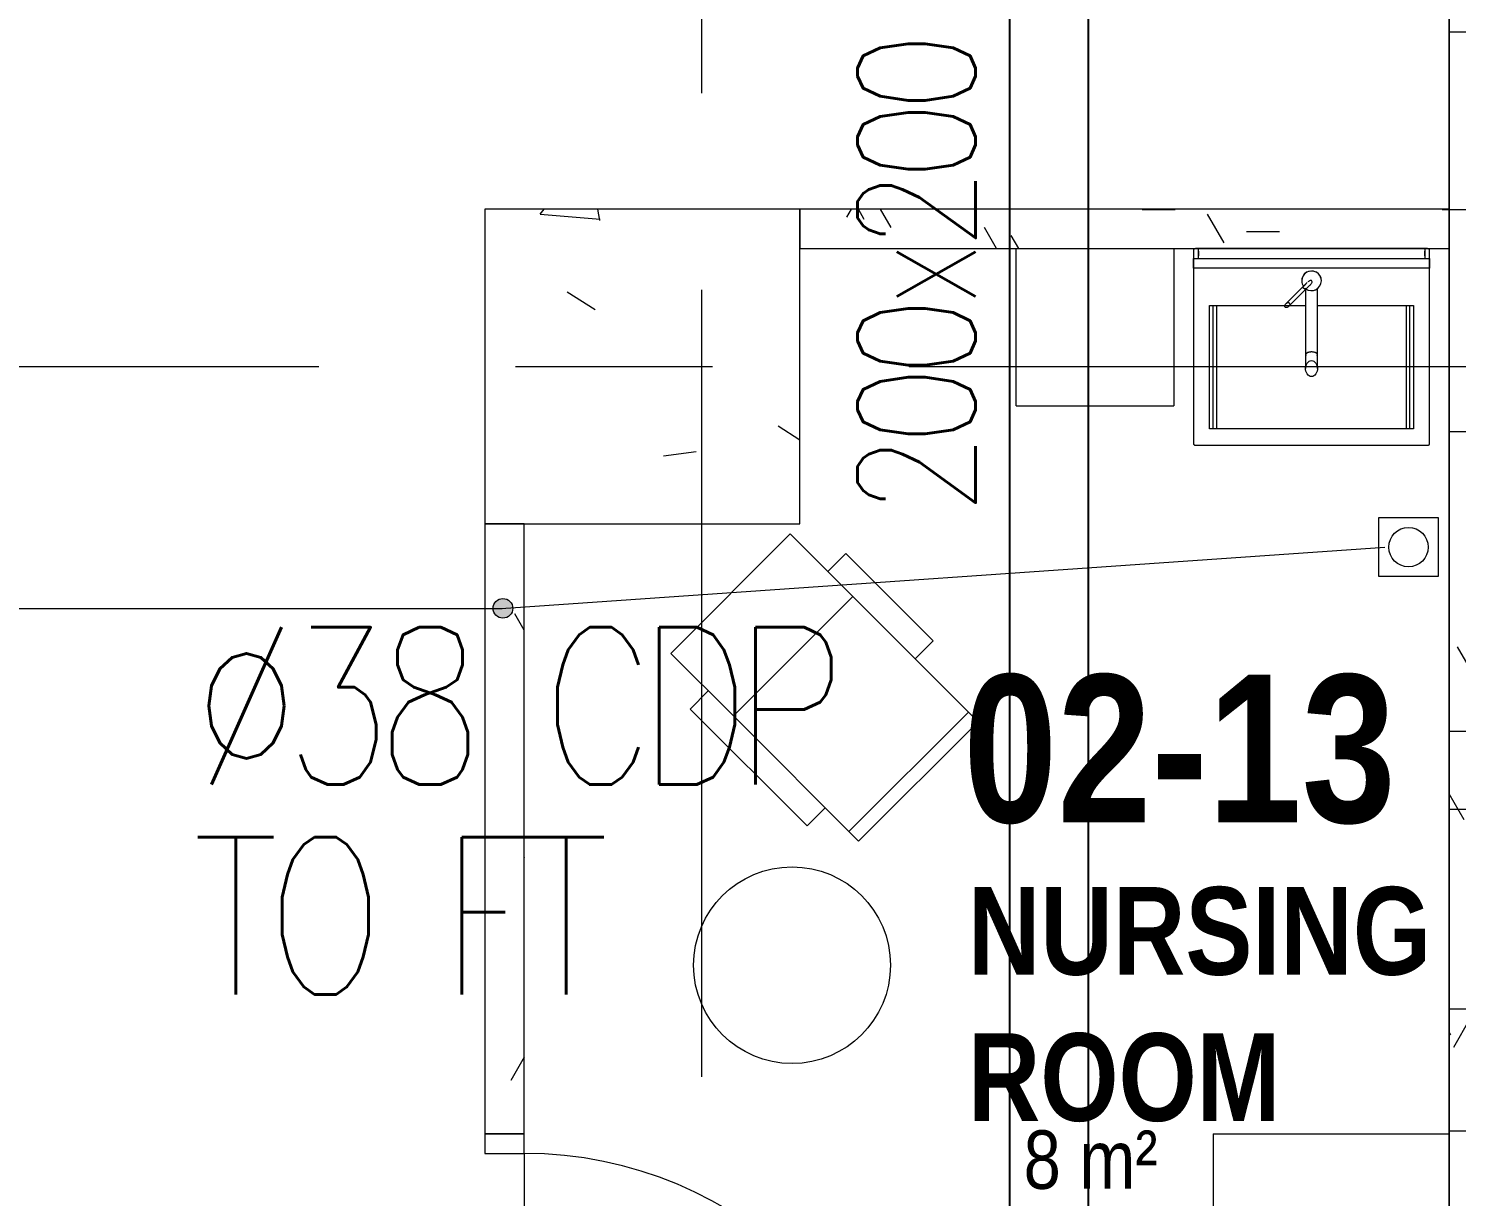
# Model space of a CAD drawing. Header units: millimetres. Extents: x 50620 to 404449, y -131543 to 97.
# Drawn here: x 361678 to 365305, y -87708 to -84739 of the extents above; entities that cross this region are included whole.
import ezdxf

# ---------------------------------------------------------------- set-up
doc = ezdxf.new("R2010")
doc.units = ezdxf.units.MM
doc.linetypes.add('IDA - Grid Line', pattern=[3500, 2000, -500, 500, -500])
for name, color, linetype, lineweight in [('1599_DB_A_BLK2_HQ_R21-2ND STOREY 20230517--$0$A-_DOOR----_E', 8, 'Continuous', 9), ('1599_DB_A_BLK2_HQ_R21-2ND STOREY 20230517--$0$A-_FURT----_E', 8, 'Continuous', 9), ('1599_DB_A_BLK2_HQ_R21-2ND STOREY 20230517--$0$M-_SANIFIXR_E', 8, 'Continuous', 9), ('1599_DB_A_BLK2_HQ_R21-2ND STOREY 20230517--$0$S-_COLN----_E', 8, 'Continuous', 9), ('A-_DETA----_E-1', 8, 'Continuous', 9), ('A-_DOOR----_E', 8, 'Continuous', 9), ('A-_FLOR----_E', 8, 'Continuous', 9), ('A-_FURT----_E', 8, 'Continuous', 9), ('A-_ROOMNAME_A', 8, 'Continuous', 9), ('A-_WALL----_H-1', 8, 'Continuous', 9), ('A-_WALLPRTN_E', 8, 'Continuous', 9), ('A-_WALLPRTN_E-1', 8, 'Continuous', 18), ('M-_ARCHI', 8, 'Continuous', 5), ('M-_SANIFIXR_E', 8, 'Continuous', 9), ('M-ACMV_CDP', 190, 'DRAIN_PIPE', 13), ('M-ACMV_EAD', 4, 'Continuous', 25), ('S-_COLN----_E', 8, 'Continuous', 5), ('S-_COLN----_E-1', 8, 'Continuous', 5), ('S-_COLN----_E-2', 8, 'Continuous', 5)]:
    doc.layers.add(name, color=color, linetype=linetype, lineweight=lineweight)
doc.layers.add('S-_ANOTGRID_E-1', color=9, linetype='IDA - Grid Line', lineweight=5, true_color=0x808080)
doc.styles.add('Arial', font='arial.ttf', dxfattribs={"width": 0.8, "height": 300})
doc.styles.add('Arial Narrow_4', font='ARIALN.TTF', dxfattribs={"height": 375})
doc.styles.add('Arial Narrow_B_2', font='ARIALNB.TTF', dxfattribs={"height": 500})
doc.styles.get("Standard").update_dxf_attribs({"font": 'arial.ttf'})
doc.linetypes.add('DRAIN_PIPE', pattern='A,0.5,-0.2,["D",Standard,S=0.1,R=0,X=-0.1,Y=-0.05],-0.25', length=0.95)
pattern_1 = [(360, (102886.37, 38752.37), (1016, 254), [83.82, -678.18, 83.82, -678.18, -4064]), (360, (102886.37, 38752.37), (1016, 254), [-1524, 83.82, -1440.18, 83.82, -678.18, -1778]), (360, (102886.37, 38752.37), (1016, 254), [-3810, 83.82, -424.18, 83.82, -1186.18]), (120, (103267.37, 38879.37), (-727.97045, 752.8818), [83.82, -678.18, 83.82, -678.18, -4064]), (120, (103267.37, 38879.37), (-727.97045, 752.8818), [-1524, 83.82, -1440.18, 83.82, -678.18, -1778]), (120, (103267.37, 38879.37), (-727.97045, 752.8818), [-3810, 83.82, -424.18, 83.82, -1186.18]), (240, (103394.37, 39387.37), (-288.02955, -1006.8818), [83.82, -678.18, 83.82, -678.18, -4064]), (240, (103394.37, 39387.37), (-288.02955, -1006.8818), [-1524, 83.82, -1440.18, 83.82, -678.18, -1778]), (240, (103394.37, 39387.37), (-288.02955, -1006.8818), [-3810, 83.82, -424.18, 83.82, -1186.18])]
pattern_2 = [(6e-11, (-28420.7, -3975.34), (1016, 254), [83.82, -678.18, 83.82, -678.18, -4064]), (6e-11, (-28420.7, -3975.34), (1016, 254), [-1524, 83.82, -1440.18, 83.82, -678.18, -1778]), (6e-11, (-28420.7, -3975.34), (1016, 254), [-3810, 83.82, -424.18, 83.82, -1186.18]), (120, (-28039.7, -3848.34), (-727.9705, 752.8818), [83.82, -678.18, 83.82, -678.18, -4064]), (120, (-28039.7, -3848.34), (-727.9705, 752.8818), [-1524, 83.82, -1440.18, 83.82, -678.18, -1778]), (120, (-28039.7, -3848.34), (-727.9705, 752.8818), [-3810, 83.82, -424.18, 83.82, -1186.18]), (240, (-27912.7, -3340.34), (-288.0295, -1006.8818), [83.82, -678.18, 83.82, -678.18, -4064]), (240, (-27912.7, -3340.34), (-288.0295, -1006.8818), [-1524, 83.82, -1440.18, 83.82, -678.18, -1778]), (240, (-27912.7, -3340.34), (-288.0295, -1006.8818), [-3810, 83.82, -424.18, 83.82, -1186.18])]

# ---------------------------------------------------------------- blocks, each defined once
blk = doc.blocks.new('IDA - F - Single - Swing - 1100L X 2200H - B2-TD01-3240950-BLK 2 2ND STOREY PLAN')
at = {"layer": 'A-_DOOR----_E'}
for p, q in [((500, 1050), (450, 1050)), ((450, 1050), (450, 50)), ((500, 50), (500, 1050)), ((-500, 50), (-550, 50)), ((-550, 50), (-550, -50)), ((-500, -50), (-500, 50)), ((450, 50), (500, 50)), ((550, 50), (500, 50)), ((500, 50), (500, -50)), ((550, -50), (550, 50)), ((-550, -50), (-500, -50)), ((500, -50), (550, -50))]:
    blk.add_line(p, q, dxfattribs=at)
blk.add_arc((500, 50), 1000, 90, 180, dxfattribs=at)
blk = doc.blocks.new('IDA - Sink - Wall Mounted - Square - Roca_Diverter_600x500_basin-3543068-BLK 2 2ND STOREY PLAN')
at = {"layer": 'M-_SANIFIXR_E'}
for p, q in [((-300, 90), (-300, -400)), ((-287.5, 95), (-295, 95)), ((295, 95), (287.5, 95)), ((300, -400), (300, 90)), ((300, -400), (300, 90)), ((-11.2, 8.9), (-65.2, -45.2)), ((-58.2, -52.2), (-4.1, 1.8)), ((-14.8, 4.5), (-24.1, -4.9)), ((-20.5, -1.3), (-14.8, 4.5)), ((-22, -2.7), (-15.7, -9)), ((-15, -7.3), (-15, -175)), ((15, -175), (15, -7)), ((-259.1, -363.5), (-259.1, -50)), ((-259.1, -50), (-14.1, -50)), ((-250, -363.5), (-250, -50)), ((-250, -363.5), (-250, -50)), ((-240.9, -50), (-14.1, -50)), ((-240.9, -363.5), (-240.9, -50)), ((14.1, -50), (259.1, -50)), ((14.1, -50), (240.9, -50)), ((240.9, -363.5), (240.9, -50)), ((250, -363.5), (250, -50)), ((250, -363.5), (250, -50)), ((259.1, -50), (259.1, -363.5)), ((-15, -175), (-15, -210.1)), ((15, -210.1), (15, -175)), ((259.1, -363.5), (-259.1, -363.5)), ((240.9, -363.5), (-240.9, -363.5)), ((-295, -405), (295, -405))]:
    blk.add_line(p, q, dxfattribs=at)
at = {"layer": 'M-_SANIFIXR_E', "flags": 128}
for points in [[(-8.4, 11.3), (-7, 12.3), (-5.5, 13.2), (-4.1, 13.8), (-2.8, 14.3), (-1.6, 14.4)], [(1.4, 11.4), (1.2, 10.1), (0.7, 8.7), (0, 7.1), (-1.1, 5.5), (-2.3, 3.9), (-3.7, 2.3), (-5.2, 0.8), (-6.8, -0.5)], [(-67, -54), (-67.6, -53.2), (-68, -52.2), (-68.1, -51.1), (-68, -49.9), (-67.6, -48.7), (-67, -47.5), (-66.2, -46.3), (-65.2, -45.2), (-64.1, -44.2), (-62.9, -43.4), (-61.7, -42.8), (-60.4, -42.4), (-59.3, -42.3), (-58.1, -42.4), (-57.2, -42.8), (-56.4, -43.4)], [(-56.4, -43.4), (-55.8, -44.2), (-55.4, -45.1), (-55.3, -46.2), (-55.4, -47.4), (-55.8, -48.7), (-56.4, -49.9), (-57.2, -51.1), (-58.2, -52.2), (-59.3, -53.2), (-60.5, -54), (-61.7, -54.6), (-63, -54.9), (-64.2, -55.1), (-65.3, -55), (-66.2, -54.6), (-67, -54)], [(0, -230.5), (-3.1, -230), (-6.1, -228.7), (-8.8, -226.6), (-11.1, -223.7), (-13, -220.3), (-14.3, -216.4), (-14.9, -212.2), (-14.9, -208), (-14.3, -203.8), (-13, -199.9), (-11.1, -196.5), (-8.8, -193.6), (-6.1, -191.5), (-3.1, -190.2), (0, -189.7)], [(0, -189.7), (3.1, -190.2), (6.1, -191.5), (8.8, -193.6), (11.1, -196.5), (13, -199.9), (14.3, -203.8), (14.9, -208), (14.9, -212.2), (14.3, -216.4), (13, -220.3), (11.1, -223.7), (8.8, -226.6), (6.1, -228.7), (3.1, -230), (0, -230.5)]]:
    blk.add_lwpolyline(points, dxfattribs=at)
at = {"layer": 'M-_SANIFIXR_E'}
for centre, radius, start, end in [((-295, 90), 5, 90, 180), ((295, 90), 5, 360, 90), ((0, 13), 25, 360, 180), ((0, 13), 25, 96.1395, 180), ((0, 13), 25, 360, 90), ((0, 13), 25, 180, 214.8918), ((0, 13), 25, 235.2139, 360), ((0, 13), 25, 226.7539, 235.2769), ((-295, -400), 5, 180, 270), ((295, -400), 5, 270, 0)]:
    blk.add_arc(centre, radius, start, end, dxfattribs=at)
for centre, major_axis, ratio, start_param, end_param in [((-1.4, 11.6), (-3.54, 3.54), 0.422618, 4.712389, 5.155867), ((-1.4, 11.6), (-3.54, 3.54), 0.422618, 4.268911, 4.712389), ((0, -175), (15, 0), 0.481984, 1.570796, 3.403392), ((0, -175), (-15, 0), 0.481984, 4.712389, 6.544985), ((0, -175), (15, 0), 0.481984, 6.021386, 7.853982), ((0, -175), (15, 0), 0.481984, 6.021386, 7.853982)]:
    blk.add_ellipse(centre, major_axis=major_axis, ratio=ratio, start_param=start_param, end_param=end_param, dxfattribs=at)
for points in [[(-298.5, 93.5), (-298.8, 93.3), (-299.2, 92.7), (-299.5, 92.2), (-299.6, 91.9)], [(-296.9, 94.6), (-297.2, 94.5), (-297.7, 94.2), (-298.3, 93.8), (-298.5, 93.5)], [(-299.6, -401.9), (-299.5, -402.2), (-299.2, -402.7), (-298.8, -403.3), (-298.5, -403.5)], [(-298.5, -403.5), (-298.3, -403.8), (-297.7, -404.2), (-297.2, -404.5), (-296.9, -404.6)]]:
    blk.add_open_spline(points, degree=3, dxfattribs=at)
for points, knots in [([(299.3, 92.5), (299.3, 92.6), (299.2, 92.8), (298.9, 93.1), (298.6, 93.5), (298.2, 93.8), (297.7, 94.2), (297.3, 94.5), (297, 94.6), (296.9, 94.6)], [0.2857143, 0.2857143, 0.2857143, 0.2857143, 0.3214286, 0.3571429, 0.4285714, 0.5, 0.5714286, 0.6785714, 0.7142857, 0.7142857, 0.7142857, 0.7142857]), ([(-12.7, -8.5), (-12.3, -8.8), (-11.6, -9.1), (-10.7, -9.6), (-10.1, -9.8), (-9.8, -10), (-9.7, -10)], [0.6666667, 0.6666667, 0.6666667, 0.6666667, 0.7222222, 0.75, 0.7638889, 0.7777778, 0.7777778, 0.7777778, 0.7777778]), ([(9.7, -10), (9.8, -10), (10.1, -9.8), (10.7, -9.6), (11.6, -9.1), (12.3, -8.8), (12.7, -8.5)], [0.2222222, 0.2222222, 0.2222222, 0.2222222, 0.2361111, 0.25, 0.2777778, 0.3333333, 0.3333333, 0.3333333, 0.3333333]), ([(296.9, -404.6), (297.2, -404.5), (297.7, -404.3), (298.2, -403.8), (298.6, -403.5), (298.9, -403.1), (299.2, -402.8), (299.3, -402.6), (299.3, -402.5)], [0.2857143, 0.2857143, 0.2857143, 0.2857143, 0.4285714, 0.5, 0.5714286, 0.6428571, 0.6785714, 0.7142857, 0.7142857, 0.7142857, 0.7142857])]:
    blk.add_open_spline(points, degree=3, knots=knots, dxfattribs=at)
blk = doc.blocks.new('IDA - Mirror - MR - 1575mm-3951502-BLK 2 2ND STOREY PLAN')
at = {"layer": 'A-_FURT----_E'}
for p, q in [((-300, 50), (300, 50)), ((-300, 25), (-300, 50)), ((300, 50), (300, 25)), ((300, 25), (-300, 25)), ((287.5, 25), (-287.5, 25)), ((-287.5, 12.5), (-287.5, 25)), ((-287.5, 18.75), (-287.5, 12.5)), ((-287.5, 12.5), (-287.5, 18.75)), ((-287.5, 18.75), (-287.5, 12.5)), ((-287.5, 12.5), (-287.5, 6.25)), ((-287.5, 0), (-287.5, 12.5)), ((-287.5, 12.5), (-287.5, 6.25)), ((-287.5, 6.25), (-287.5, 12.5)), ((-287.5, 0), (287.5, 0)), ((287.5, 25), (287.5, 12.5)), ((287.5, 12.5), (287.5, 18.75)), ((287.5, 12.5), (287.5, 18.75)), ((287.5, 18.75), (287.5, 12.5)), ((287.5, 12.5), (287.5, 0)), ((287.5, 6.25), (287.5, 12.5)), ((287.5, 12.5), (287.5, 6.25)), ((287.5, 6.25), (287.5, 12.5))]:
    blk.add_line(p, q, dxfattribs=at)
blk = doc.blocks.new('1599_DB_A_BLK2_HQ_R21-2ND STOREY 20230517--$0$IDA - Mirror - MR - 1575mm-3951502-LINKVIEW_BLK2_2ND STOREY')
at = {"layer": '1599_DB_A_BLK2_HQ_R21-2ND STOREY 20230517--$0$A-_FURT----_E'}
for p, q in [((-300, 50), (300, 50)), ((-300, 25), (-300, 50)), ((300, 50), (300, 25)), ((300, 25), (-300, 25)), ((287.5, 25), (-287.5, 25)), ((-287.5, 12.5), (-287.5, 25)), ((-287.5, 0), (-287.5, 12.5)), ((-287.5, 0), (287.5, 0)), ((287.5, 25), (287.5, 12.5)), ((287.5, 12.5), (287.5, 0))]:
    blk.add_line(p, q, dxfattribs=at)
blk = doc.blocks.new('1599_DB_A_BLK2_HQ_R21-2ND STOREY 20230517--$0$IDA - Sink - Wall Mounted - Square - Roca_Diverter_600x500_basin-3543068-LINKVIEW_BLK2_2ND STOREY')
at = {"layer": '1599_DB_A_BLK2_HQ_R21-2ND STOREY 20230517--$0$M-_SANIFIXR_E'}
for p, q in [((-300, 90), (-300, 70)), ((300, 70), (300, 90)), ((-300, 45), (-300, -400)), ((300, -400), (300, 45)), ((-11.2, 8.9), (-65.2, -45.2)), ((-58.2, -52.2), (-4.1, 1.8)), ((-14.8, 4.5), (-24.1, -4.9)), ((-20.5, -1.3), (-14.8, 4.5)), ((-22, -2.7), (-15.7, -9)), ((-15, -7.3), (-15, -175)), ((15, -175), (15, -7)), ((-259.1, -363.5), (-259.1, -50)), ((-259.1, -50), (-14.1, -50)), ((-250, -363.5), (-250, -50)), ((-240.9, -363.5), (-240.9, -50)), ((14.1, -50), (259.1, -50)), ((240.9, -363.5), (240.9, -50)), ((250, -363.5), (250, -50)), ((259.1, -50), (259.1, -363.5)), ((-15, -175), (-15, -210.1)), ((15, -210.1), (15, -175)), ((259.1, -363.5), (-259.1, -363.5)), ((-295, -405), (295, -405))]:
    blk.add_line(p, q, dxfattribs=at)
for points in [[(-8.4, 11.3), (-7, 12.3), (-5.5, 13.2), (-4.1, 13.8), (-2.8, 14.3), (-1.6, 14.4)], [(1.4, 11.4), (1.2, 10.1), (0.7, 8.7), (0, 7.1), (-1.1, 5.5), (-2.3, 3.9), (-3.7, 2.3), (-5.2, 0.8), (-6.8, -0.5)], [(-67, -54), (-67.6, -53.2), (-68, -52.2), (-68.1, -51.1), (-68, -49.9), (-67.6, -48.7), (-67, -47.5), (-66.2, -46.3), (-65.2, -45.2), (-64.1, -44.2), (-62.9, -43.4), (-61.7, -42.8), (-60.4, -42.4), (-59.3, -42.3), (-58.1, -42.4), (-57.2, -42.8), (-56.4, -43.4)], [(-56.4, -43.4), (-55.8, -44.2), (-55.4, -45.1), (-55.3, -46.2), (-55.4, -47.4), (-55.8, -48.7), (-56.4, -49.9), (-57.2, -51.1), (-58.2, -52.2), (-59.3, -53.2), (-60.5, -54), (-61.7, -54.6), (-63, -54.9), (-64.2, -55.1), (-65.3, -55), (-66.2, -54.6), (-67, -54)], [(0, -230.5), (-3.1, -230), (-6.1, -228.7), (-8.8, -226.6), (-11.1, -223.7), (-13, -220.3), (-14.3, -216.4), (-14.9, -212.2), (-14.9, -208), (-14.3, -203.8), (-13, -199.9), (-11.1, -196.5), (-8.8, -193.6), (-6.1, -191.5), (-3.1, -190.2), (0, -189.7)], [(0, -189.7), (3.1, -190.2), (6.1, -191.5), (8.8, -193.6), (11.1, -196.5), (13, -199.9), (14.3, -203.8), (14.9, -208), (14.9, -212.2), (14.3, -216.4), (13, -220.3), (11.1, -223.7), (8.8, -226.6), (6.1, -228.7), (3.1, -230), (0, -230.5)]]:
    blk.add_lwpolyline(points, dxfattribs=at)
for centre, radius, start, end in [((-295, 90), 5, 90, 180), ((295, 90), 5, 360, 90), ((0, 13), 25, 360, 180), ((0, 13), 25, 180, 214.8918), ((0, 13), 25, 235.2139, 360), ((0, 13), 25, 226.7539, 235.2769), ((-295, -400), 5, 180, 270), ((295, -400), 5, 270, 0)]:
    blk.add_arc(centre, radius, start, end, dxfattribs=at)
for points in [[(-298.5, 93.5), (-298.8, 93.3), (-299.2, 92.7), (-299.5, 92.2), (-299.6, 91.9)], [(-296.9, 94.6), (-297.2, 94.5), (-297.7, 94.2), (-298.3, 93.8), (-298.5, 93.5)], [(-299.6, -401.9), (-299.5, -402.2), (-299.2, -402.7), (-298.8, -403.3), (-298.5, -403.5)], [(-298.5, -403.5), (-298.3, -403.8), (-297.7, -404.2), (-297.2, -404.5), (-296.9, -404.6)]]:
    blk.add_open_spline(points, degree=3, dxfattribs=at)
for points, knots in [([(299.3, 92.5), (299.3, 92.6), (299.2, 92.8), (298.9, 93.1), (298.6, 93.5), (298.2, 93.8), (297.7, 94.2), (297.3, 94.5), (297, 94.6), (296.9, 94.6)], [0.2857143, 0.2857143, 0.2857143, 0.2857143, 0.3214286, 0.3571429, 0.4285714, 0.5, 0.5714286, 0.6785714, 0.7142857, 0.7142857, 0.7142857, 0.7142857]), ([(-12.7, -8.5), (-12.3, -8.8), (-11.6, -9.1), (-10.7, -9.6), (-10.1, -9.8), (-9.8, -10), (-9.7, -10)], [0.6666667, 0.6666667, 0.6666667, 0.6666667, 0.7222222, 0.75, 0.7638889, 0.7777778, 0.7777778, 0.7777778, 0.7777778]), ([(9.7, -10), (9.8, -10), (10.1, -9.8), (10.7, -9.6), (11.6, -9.1), (12.3, -8.8), (12.7, -8.5)], [0.2222222, 0.2222222, 0.2222222, 0.2222222, 0.2361111, 0.25, 0.2777778, 0.3333333, 0.3333333, 0.3333333, 0.3333333]), ([(296.9, -404.6), (297.2, -404.5), (297.7, -404.3), (298.2, -403.8), (298.6, -403.5), (298.9, -403.1), (299.2, -402.8), (299.3, -402.6), (299.3, -402.5)], [0.2857143, 0.2857143, 0.2857143, 0.2857143, 0.4285714, 0.5, 0.5714286, 0.6428571, 0.6785714, 0.7142857, 0.7142857, 0.7142857, 0.7142857])]:
    blk.add_open_spline(points, degree=3, knots=knots, dxfattribs=at)
for points, weights in [([(0.1, 13.1), (-0.7, 13.9), (-1.6, 14.4)], [1, 0.914592686083, 0.878994714287]), ([(1.4, 11.4), (0.9, 12.3), (0.1, 13.1)], [0.878994714287, 0.914592686083, 1])]:
    blk.add_rational_spline(points, weights, degree=2, dxfattribs=at)
for points, weights, knots in [([(0, -167.8), (-15, -167.8), (-15, -175), (-15, -176), (-14.5, -176.9)], [1, 0.707106781187, 1, 0.948287736084, 0.914835766825], [1.570796, 1.570796, 1.570796, 3.141593, 3.141593, 3.418927, 3.418927, 3.418927]), ([(0, -167.8), (-15, -167.8), (-15, -175), (-15, -176), (-14.5, -176.9)], [1, 0.707106781187, 1, 0.948287736084, 0.914835766825], [4.712389, 4.712389, 4.712389, 6.283185, 6.283185, 6.56052, 6.56052, 6.56052]), ([(14.5, -176.9), (15, -176), (15, -175), (15, -167.8), (0, -167.8)], [0.914835766825, 0.948287736084, 1, 0.707106781187, 1], [6.005851, 6.005851, 6.005851, 6.283185, 6.283185, 7.853982, 7.853982, 7.853982]), ([(14.5, -176.9), (15, -176), (15, -175), (15, -167.8), (0, -167.8)], [0.914835766825, 0.948287736084, 1, 0.707106781187, 1], [6.005851, 6.005851, 6.005851, 6.283185, 6.283185, 7.853982, 7.853982, 7.853982])]:
    blk.add_rational_spline(points, weights, degree=2, knots=knots, dxfattribs=at)
blk = doc.blocks.new('1599_DB_A_BLK2_HQ_R21-2ND STOREY 20230517--$0$IDA - F - Single - Swing - 1100L X 2200H - B2-TD01-3240950-LINKVIEW_BLK2_2ND STOREY')
at = {"layer": '1599_DB_A_BLK2_HQ_R21-2ND STOREY 20230517--$0$A-_DOOR----_E'}
for p, q in [((500, 1050), (450, 1050)), ((450, 1050), (450, 50)), ((500, 50), (500, 1050)), ((-500, 50), (-550, 50)), ((-500, -50), (-500, 50)), ((450, 50), (500, 50)), ((550, 50), (500, 50)), ((500, 50), (500, -50)), ((-550, -50), (-500, -50)), ((500, -50), (550, -50))]:
    blk.add_line(p, q, dxfattribs=at)
blk.add_arc((500, 50), 1000, 90, 180, dxfattribs=at)
blk = doc.blocks.new('ARCHI 2ND_2024 09 11')
at = {"layer": '1599_DB_A_BLK2_HQ_R21-2ND STOREY 20230517--$0$S-_COLN----_E', "lineweight": 5}
h = blk.add_hatch(dxfattribs=at)
h.set_pattern_fill('FP_3', color=8, style=0, pattern_type=2)
h.set_pattern_definition(pattern_2)
h.paths.add_polyline_path([(-19700, -60750), (-19600, -60750), (-19600, -56750), (-19700, -56750), (-19700, -60633.8)], flags=0)
h = blk.add_hatch(dxfattribs=at)
h.set_pattern_fill('FP_1', color=8, style=0, pattern_type=2)
h.set_pattern_definition([(50, (-28420.7, -3975.3), (1821.84, -159.39), [190.5, -2095.5]), (355, (-28420.7, -3975.3), (-352.43, 1910.57), [152.4, -1676.4]), (100.451, (-28268.9, -3988.6), (1469.426, 1751.166), [161.9, -1780.9]), (46.184, (-28420.7, -3467.3), (2710.79, -420.43), [285.75, -3143.25]), (96.636, (-28194.8, -3502.4), (2374.03, 2474.28), [242.85, -2671.35]), (351.184, (-28420.7, -3467.3), (2374.05, 2474.25), [228.6, -2514.6]), (21, (-28166.7, -3594.3), (1516.143, -1022.65), [190.5, -2095.5]), (326, (-28166.7, -3594.3), (618.02, 1841.88), [152.4, -1676.4]), (71.451, (-28040.4, -3679.6), (2134.17, 819.21), [161.9, -1780.9]), (37.5, (-28420.7, -3975.34), (30.886, 845.55), [83.82, -1572.26, 83.82, -1617.98, -1682.75]), (37.5, (-28420.7, -3975.34), (30.886, 845.55), [-3357.88, 83.82, -1598.93]), (7.5, (-28420.7, -3975.3), (668.197, 1001.806), [83.82, -886.46, 83.82, -1534.16, -641.35]), (7.5, (-28420.7, -3975.3), (668.197, 1001.806), [-2588.26, 83.82, -557.53]), (327.5, (-28987.1, -3975.34), (1355.909, -57.29), [83.82, -551.18, 83.82, -1897.38, -2628.9]), (327.5, (-28987.1, -3975.34), (1355.909, -57.29), [-2616.2, 83.82, -2545.08]), (317.5, (-29241.1, -3975.3), (1481.293, 254.266), [83.82, -741.68, 83.82, -1231.9, -1866.9]), (317.5, (-29241.1, -3975.3), (1481.293, 254.266), [-2141.22, 83.82, -1783.08])])
h.paths.add_polyline_path([(-22050, -58000), (-21350, -58000), (-21350, -57200), (-22150, -57200), (-22150, -58000)], flags=0)
h = blk.add_hatch(dxfattribs=at)
h.set_pattern_fill('FP_3', color=8, style=0, pattern_type=2)
h.set_pattern_definition(pattern_2)
h.paths.add_polyline_path([(-19998.6, -57300), (-19700, -57300), (-19700, -57200), (-21350, -57200), (-21350, -57300), (-20449.6, -57300)], flags=0)
h = blk.add_hatch(dxfattribs=at)
h.set_pattern_fill('FP_3', color=8, style=0, pattern_type=2)
h.set_pattern_definition(pattern_2)
h.paths.add_polyline_path([(-22150, -59550), (-22050, -59550), (-22050, -58000), (-22150, -58000), (-22150, -58076)], flags=0)
at = {"layer": 'A-_WALL----_H-1', "lineweight": 5}
h = blk.add_hatch(dxfattribs=at)
h.set_pattern_fill('FP_3', color=256, style=0, pattern_type=2)
h.set_pattern_definition(pattern_1)
h.paths.add_polyline_path([(-19700, -60750), (-19600, -60750), (-19600, -56750), (-19700, -56750), (-19700, -60265.4)])
h = blk.add_hatch(dxfattribs=at)
h.set_pattern_fill('FP_3', color=256, style=0, pattern_type=2)
h.set_pattern_definition(pattern_1)
h.paths.add_polyline_path([(-21350, -57300), (-19700, -57300), (-19700, -57200), (-21350, -57200), (-21350, -57286.6)])
h = blk.add_hatch(dxfattribs=at)
h.set_pattern_fill('FP_3', color=256, style=0, pattern_type=2)
h.set_pattern_definition(pattern_1)
h.paths.add_polyline_path([(-22100, -60750), (-22050, -60750), (-22050, -60650), (-22150, -60650), (-22150, -60750), (-22138.7, -60750)])
h.paths.add_polyline_path([(-22050, -59550), (-22050, -58000), (-22150, -58000), (-22150, -59550), (-22100, -59550)])
at = {"layer": 'S-_COLN----_E-2', "lineweight": 5}
h = blk.add_hatch(dxfattribs=at)
h.set_pattern_fill('FP_40', color=256, style=0, pattern_type=2)
h.set_pattern_definition([(50, (102886.4, 38752.4), (1821.841, -159.39), [190.5, -2095.5]), (355, (102886.4, 38752.4), (-352.428, 1910.567), [152.4, -1676.4]), (100.451, (103038.2, 38739.1), (1469.426, 1751.166), [161.9, -1780.9]), (46.184, (102886.4, 39260.4), (2710.79, -420.428), [285.75, -3143.25]), (96.636, (103112.3, 39225.3), (2374.026, 2474.276), [242.85, -2671.35]), (351.184, (102886.4, 39260.4), (2374.05, 2474.253), [228.6, -2514.6]), (21, (103140.4, 39133.4), (1516.143, -1022.652), [190.5, -2095.5]), (326, (103140.4, 39133.4), (618.02, 1841.88), [152.4, -1676.4]), (71.451, (103266.7, 39048.2), (2134.171, 819.212), [161.9, -1780.9]), (37.5, (102886.4, 38752.4), (30.886, 845.5504), [83.82, -1572.26, 83.82, -1617.98, -1682.75]), (37.5, (102886.4, 38752.4), (30.886, 845.5504), [-3357.88, 83.82, -1598.93]), (7.5, (102886.4, 38752.4), (668.1966, 1001.806), [83.82, -886.46, 83.82, -1534.16, -641.35]), (7.5, (102886.4, 38752.4), (668.1966, 1001.806), [-2588.26, 83.82, -557.53]), (327.5, (102319.95, 38752.4), (1355.9093, -57.2896), [83.82, -551.18, 83.82, -1897.38, -2628.9]), (327.5, (102319.95, 38752.4), (1355.9093, -57.2896), [-2616.2, 83.82, -2545.08]), (317.5, (102066, 38752.4), (1481.293, 254.266), [83.82, -741.68, 83.82, -1231.9, -1866.9]), (317.5, (102066, 38752.4), (1481.293, 254.266), [-2141.22, 83.82, -1783.08])])
h.paths.add_polyline_path([(-22050, -58000), (-21350, -58000), (-21350, -57200), (-22150, -57200), (-22150, -58000)])
at = {"layer": '1599_DB_A_BLK2_HQ_R21-2ND STOREY 20230517--$0$S-_COLN----_E', "color": 8, "lineweight": 5}
for p, q in [((-19700, -56750), (-19700, -55850)), ((-19700, -56750), (-19700, -57200)), ((-18750, -56750), (-19700, -56750)), ((-22150, -57200), (-22150, -58000)), ((-21350, -57200), (-22150, -57200)), ((-21350, -57200), (-21350, -57300)), ((-19700, -57200), (-21350, -57200)), ((-21350, -57300), (-21350, -57200)), ((-21350, -57300), (-19700, -57300)), ((-21350, -58000), (-21350, -57300)), ((-20800, -57700), (-20800, -57300)), ((-20400, -57300), (-20400, -57700)), ((-19700, -57300), (-19700, -60675)), ((-20800, -57700), (-20400, -57700)), ((-22050, -58000), (-22150, -58000)), ((-22150, -58000), (-22150, -59550)), ((-22150, -58000), (-22050, -58000)), ((-22050, -59550), (-22050, -58000)), ((-22050, -58000), (-21350, -58000)), ((-21677.9, -58329.1), (-21374.3, -58025.5)), ((-21374.3, -58025.5), (-21215.2, -58184.6)), ((-21278.9, -58121), (-21232.9, -58075)), ((-21232.9, -58075), (-21010.9, -58297)), ((-21518.8, -58488.2), (-21215.2, -58184.6)), ((-21215.2, -58184.6), (-20897, -58502.8)), ((-21518.8, -58488.2), (-21677.9, -58329.1)), ((-21010.9, -58297), (-21056.9, -58343)), ((-21582.4, -58424.6), (-21628.4, -58470.5)), ((-21628.4, -58470.5), (-21331.4, -58767.5)), ((-21518.8, -58488.2), (-21200.6, -58806.4)), ((-21225.3, -58781.6), (-20921.8, -58478.1)), ((-21200.6, -58806.4), (-20897, -58502.8)), ((-21331.4, -58767.5), (-21285.4, -58721.5)), ((-22150, -59550), (-22050, -59550)), ((-20300, -59550), (-20300, -60675)), ((-20300, -59550), (-19700, -59550))]:
    blk.add_line(p, q, dxfattribs=at)
blk.add_circle((-21369.7, -59121.7), 250, dxfattribs=at)
at = {"layer": 'A-_DETA----_E-1', "lineweight": 5}
for p, q in [((-20800, -57700), (-20800, -57300)), ((-20400, -57300), (-20400, -57700)), ((-20800, -57700), (-20400, -57700)), ((-21677.9, -58329.1), (-21374.3, -58025.5)), ((-21374.3, -58025.5), (-21215.2, -58184.6)), ((-21232.9, -58075), (-21010.9, -58297)), ((-21518.8, -58488.2), (-21215.2, -58184.6)), ((-21215.2, -58184.6), (-20897, -58502.8)), ((-21518.8, -58488.2), (-21677.9, -58329.1)), ((-21628.4, -58470.5), (-21331.4, -58767.5)), ((-21518.8, -58488.2), (-21200.6, -58806.4)), ((-21225.3, -58781.6), (-20921.8, -58478.1)), ((-21200.6, -58806.4), (-20897, -58502.8))]:
    blk.add_line(p, q, dxfattribs=at)
blk.add_circle((-21369.7, -59121.7), 250, dxfattribs=at)
at = {"layer": 'A-_FLOR----_E', "lineweight": 5}
for p, q in [((-19700, -60675), (-19700, -55850)), ((-19700, -55850), (-19700, -60675))]:
    blk.add_line(p, q, dxfattribs=at)
at = {"layer": 'A-_ROOMNAME_A', "color": 8, "lineweight": 5}
blk.add_line((-22050, -59600), (-22050, -60600), dxfattribs=at)
at = {"layer": 'A-_WALLPRTN_E', "lineweight": 5}
for p, q in [((-21350, -57200), (-21350, -57300)), ((-22100, -58000), (-22150, -58000)), ((-22050, -58000), (-22100, -58000))]:
    blk.add_line(p, q, dxfattribs=at)
at = {"layer": 'A-_WALLPRTN_E-1', "lineweight": 5}
for p, q in [((-19700, -56750), (-19700, -57200)), ((-19600, -56750), (-19700, -56750)), ((-19700, -57200), (-21350, -57200)), ((-21350, -57300), (-19700, -57300)), ((-19700, -57300), (-19700, -60675)), ((-22150, -58000), (-22150, -59550)), ((-22050, -59550), (-22050, -58000)), ((-22150, -59550), (-22050, -59550))]:
    blk.add_line(p, q, dxfattribs=at)
at = {"layer": 'S-_ANOTGRID_E-1', "color": 8, "lineweight": 5}
for p, q in [((-21600, 26594.8), (-21600, -83806.9)), ((-38572.1, -57600), (17962.1, -57600))]:
    blk.add_line(p, q, dxfattribs=at)
at = {"layer": 'S-_COLN----_E', "lineweight": 5}
for p, q in [((-21350, -57300), (-21350, -57200)), ((-22150, -58000), (-22050, -58000))]:
    blk.add_line(p, q, dxfattribs=at)
at = {"layer": 'S-_COLN----_E-1', "lineweight": 5}
for p, q in [((-21350, -57200), (-22150, -57200)), ((-22150, -57200), (-22150, -58000)), ((-21350, -58000), (-21350, -57300)), ((-22050, -58000), (-21350, -58000))]:
    blk.add_line(p, q, dxfattribs=at)
at = {"layer": '1599_DB_A_BLK2_HQ_R21-2ND STOREY 20230517--$0$S-_COLN----_E', "color": 8, "lineweight": 5}
for name, p, rotation in [('1599_DB_A_BLK2_HQ_R21-2ND STOREY 20230517--$0$IDA - Mirror - MR - 1575mm-3951502-LINKVIEW_BLK2_2ND STOREY', (-20050, -57300), 180.0000000000585), ('1599_DB_A_BLK2_HQ_R21-2ND STOREY 20230517--$0$IDA - F - Single - Swing - 1100L X 2200H - B2-TD01-3240950-LINKVIEW_BLK2_2ND STOREY', (-22100, -60100), 270.0000000000586)]:
    blk.add_blockref(name, p, dxfattribs=dict(at, rotation=rotation))
blk.add_blockref('1599_DB_A_BLK2_HQ_R21-2ND STOREY 20230517--$0$IDA - Sink - Wall Mounted - Square - Roca_Diverter_600x500_basin-3543068-LINKVIEW_BLK2_2ND STOREY', (-20050, -57395), dxfattribs=at)
at = {"layer": 'A-_DOOR----_E', "lineweight": 5, "rotation": 270}
blk.add_blockref('IDA - F - Single - Swing - 1100L X 2200H - B2-TD01-3240950-BLK 2 2ND STOREY PLAN', (-22100, -60100), dxfattribs=at)
at = {"layer": 'A-_FURT----_E', "lineweight": 5, "rotation": 180}
blk.add_blockref('IDA - Mirror - MR - 1575mm-3951502-BLK 2 2ND STOREY PLAN', (-20050, -57300), dxfattribs=at)
at = {"layer": 'M-_SANIFIXR_E', "lineweight": 5}
blk.add_blockref('IDA - Sink - Wall Mounted - Square - Roca_Diverter_600x500_basin-3543068-BLK 2 2ND STOREY PLAN', (-20050, -57395), dxfattribs=at)
at = {"layer": 'A-_ROOMNAME_A', "color": 8, "lineweight": 5, "attachment_point": 1}
for s, insert, char_height, width, style in [('02-13', (-20934.5, -58383.4), 375, 2906.117, 'Arial Narrow_B_2'), ('NURSING ROOM', (-20923.2, -58923.1), 222.909, 1600.631, 'Arial Narrow_B_2'), ('8 m²', (-20781.5, -59541.6), 148.61, 631.42, 'Arial Narrow_4')]:
    blk.add_mtext(s, dxfattribs=dict(at, insert=insert, char_height=char_height, width=width, style=style))

msp = doc.modelspace()

# ---------------------------------------------------------------- block references
at = {"layer": 'M-_ARCHI', "lineweight": 5, "extrusion": (0.000419962, 1.0854e-05, 1), "rotation": 359.9999887056363}
msp.add_blockref('ARCHI 2ND_2024 09 11', (384987.1, -27998.1, 422.1), dxfattribs=at)

# ---------------------------------------------------------------- next in the draw order: hatches: boundary and pattern name
at = {"layer": 'M-ACMV_CDP', "lineweight": 0, "ltscale": 10}
msp.add_hatch(color=256, dxfattribs=at).paths.add_polyline_path([(362883.1, -86187.6, 1), (362883.1, -86237.6, 1)])

# ---------------------------------------------------------------- next in the draw order: linework, layer by layer
at = {"layer": 'M-ACMV_CDP', "ltscale": 2.5}
for p, q in [((362878.6, -86212.9), (365123.6, -86057.1)), ((357545.3, -86212.9), (362880.9, -86212.9))]:
    msp.add_line(p, q, dxfattribs=at)
at = {"layer": 'M-ACMV_CDP', "linetype": 'ByBlock', "ltscale": 2.5}
msp.add_lwpolyline([(365108.6, -86132), (365108.6, -85982), (365258.6, -85982), (365258.6, -86132)], close=True, dxfattribs=at)
msp.add_circle((365183.6, -86057), 50, dxfattribs=at)
at = {"layer": 'M-ACMV_CDP', "lineweight": 0, "ltscale": 10}
msp.add_circle((362883.1, -86212.6), 25, dxfattribs=at)
at = {"layer": 'M-ACMV_EAD'}
for p, q in [((364169.9, -83432.9, 67.9), (364169.9, -88523, 286.3)), ((364369.9, -83432.9, 67.9), (364369.9, -88523, 286.3))]:
    msp.add_line(p, q, dxfattribs=at)

# ---------------------------------------------------------------- next in the draw order: texts
at = {"layer": 'M-ACMV_CDP', "ltscale": 2.5, "insert": (362094.4, -87194.1), "char_height": 400, "width": 1951.07, "attachment_point": 7, "line_spacing_factor": 0.8, "style": 'Arial'}
msp.add_mtext('{\\Fromans|c0;\\T0.8;%%C38 CDP \\PTO FT}', dxfattribs=at)
at = {"layer": 'M-ACMV_EAD', "insert": (364083.9, -85975.1, -19.6), "char_height": 300, "width": 2579.981, "attachment_point": 7, "rotation": 90, "line_spacing_factor": 0.8, "style": 'Arial'}
msp.add_mtext('{\\Fsimplex|c0;\\T0.8;200x200 TEAD}', dxfattribs=at)

doc.saveas('drawing.dxf')
